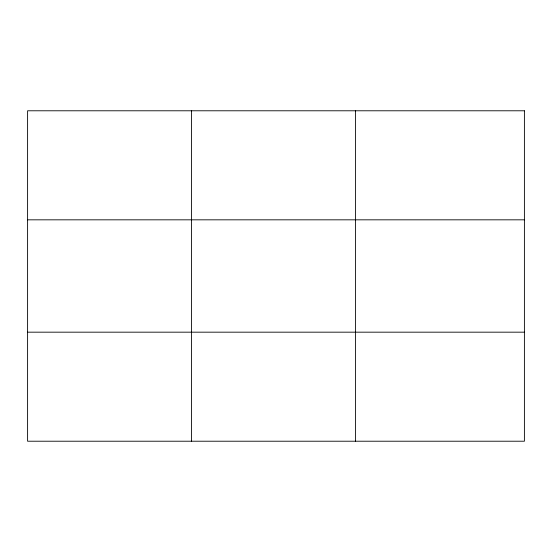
<?xml version="1.0" encoding="UTF-8"?>
<svg xmlns="http://www.w3.org/2000/svg" width="552" height="552" viewBox="0 0 552 552"><rect width="100%" height="100%" fill="white"/><g stroke="black" fill="none" stroke-linecap="round" stroke-linejoin="round"><path stroke-width="0.83" d="M191.544 110.786L191.544 441.214M355.488 110.786L355.488 441.214M27.6 219.827L524.4 219.827M27.6 332.173L524.4 332.173M524.4 110.786L524.4 441.214L27.6 441.214L27.6 110.786L524.4 110.786"/></g></svg>
